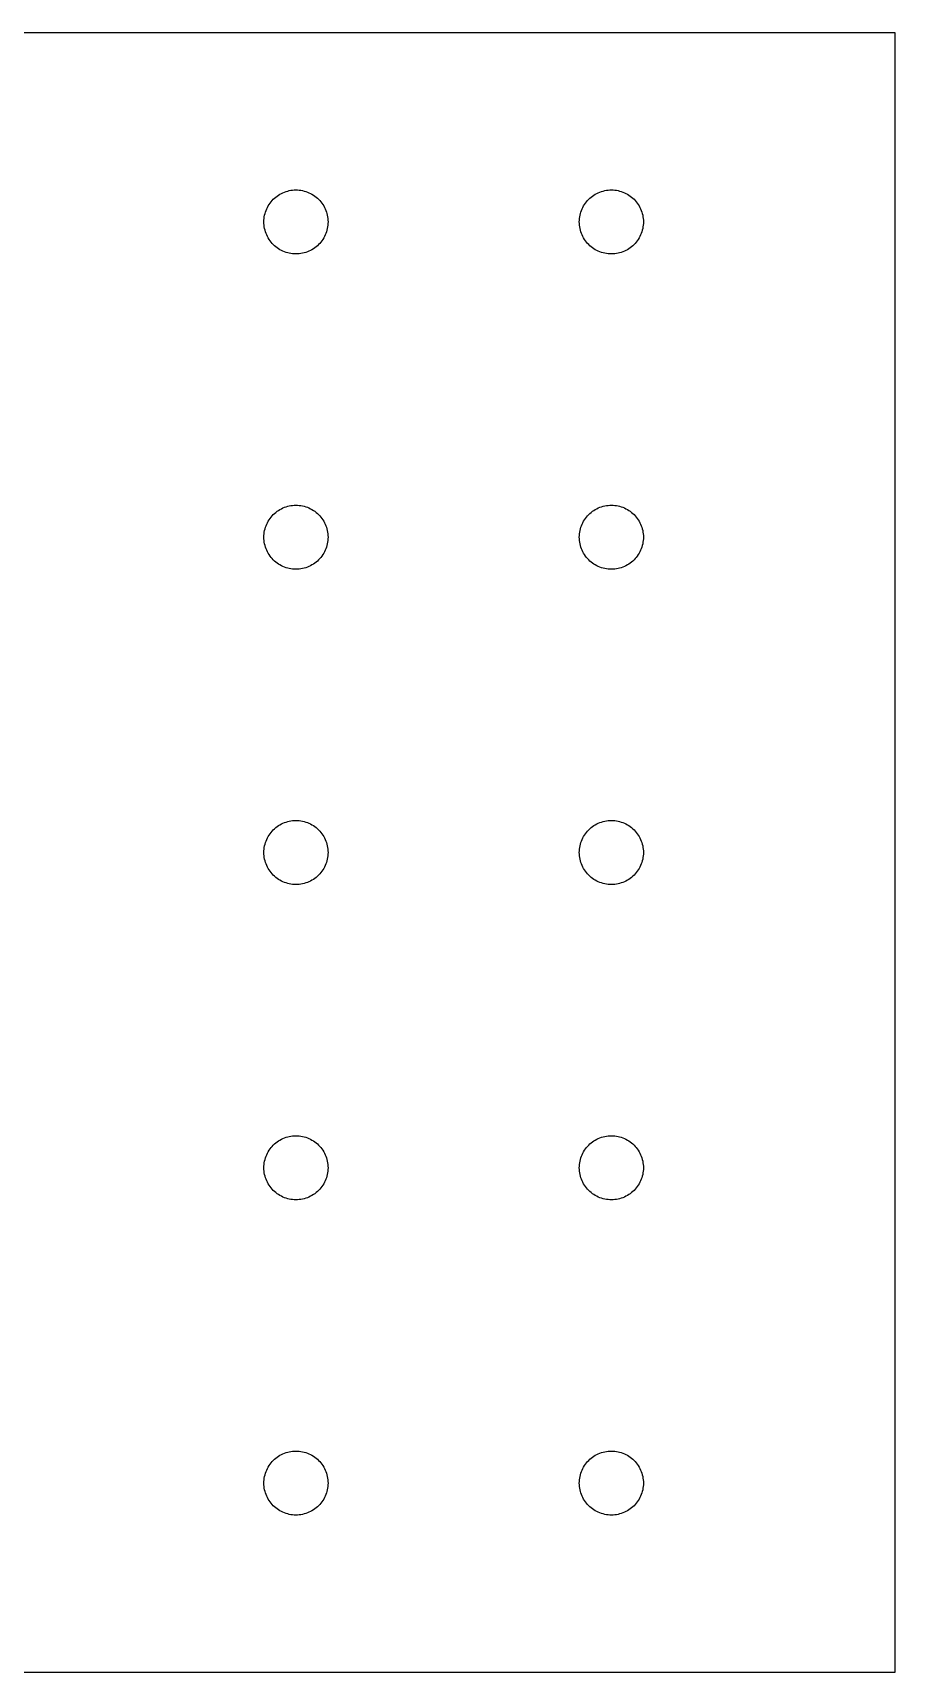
# Model space of a CAD drawing. Header units: metres. Extents: x 0 to 406, y 0 to 165.
# Drawn here: x 319.6 to 406.4, y 0 to 165.1 of the extents above; entities that cross this region are included whole.
import ezdxf

# ---------------------------------------------------------------- set-up
doc = ezdxf.new("R2010")
doc.units = ezdxf.units.M

msp = doc.modelspace()

# ---------------------------------------------------------------- linework, layer by layer
for p, q in [((406.4, 165.1), (0, 165.1)), ((406.4, 0), (406.4, 165.1)), ((344.045, 148.556), (344.179, 148.659)), ((344.179, 148.659), (344.319, 148.755)), ((344.319, 148.755), (344.462, 148.843)), ((344.462, 148.843), (344.611, 148.923)), ((344.611, 148.923), (344.763, 148.996)), ((344.763, 148.996), (344.919, 149.061)), ((344.919, 149.061), (345.078, 149.117)), ((345.078, 149.117), (345.24, 149.165)), ((345.24, 149.165), (345.404, 149.205)), ((345.404, 149.205), (345.57, 149.235)), ((345.57, 149.235), (345.738, 149.257)), ((345.738, 149.257), (345.906, 149.271)), ((345.906, 149.271), (346.075, 149.275)), ((346.075, 149.275), (346.244, 149.271)), ((346.244, 149.271), (346.412, 149.257)), ((346.412, 149.257), (346.58, 149.235)), ((346.58, 149.235), (346.746, 149.205)), ((346.746, 149.205), (346.91, 149.165)), ((346.91, 149.165), (347.072, 149.117)), ((347.072, 149.117), (347.231, 149.061)), ((347.231, 149.061), (347.387, 148.996)), ((347.387, 148.996), (347.539, 148.923)), ((347.539, 148.923), (347.688, 148.843)), ((347.688, 148.843), (347.831, 148.755)), ((347.831, 148.755), (347.971, 148.659)), ((347.971, 148.659), (348.105, 148.556)), ((375.795, 148.556), (375.929, 148.659)), ((375.929, 148.659), (376.069, 148.755)), ((376.069, 148.755), (376.212, 148.843)), ((376.212, 148.843), (376.361, 148.923)), ((376.361, 148.923), (376.513, 148.996)), ((376.513, 148.996), (376.669, 149.061)), ((376.669, 149.061), (376.828, 149.117)), ((376.828, 149.117), (376.99, 149.165)), ((376.99, 149.165), (377.154, 149.205)), ((377.154, 149.205), (377.32, 149.235)), ((377.32, 149.235), (377.488, 149.257)), ((377.488, 149.257), (377.656, 149.271)), ((377.656, 149.271), (377.825, 149.275)), ((377.825, 149.275), (377.994, 149.271)), ((377.994, 149.271), (378.162, 149.257)), ((378.162, 149.257), (378.33, 149.235)), ((378.33, 149.235), (378.496, 149.205)), ((378.496, 149.205), (378.66, 149.165)), ((378.66, 149.165), (378.822, 149.117)), ((378.822, 149.117), (378.981, 149.061)), ((378.981, 149.061), (379.137, 148.996)), ((379.137, 148.996), (379.289, 148.923)), ((379.289, 148.923), (379.438, 148.843)), ((379.438, 148.843), (379.581, 148.755)), ((379.581, 148.755), (379.721, 148.659)), ((379.721, 148.659), (379.855, 148.556)), ((342.96, 146.885), (343.008, 147.047)), ((343.008, 147.047), (343.064, 147.206)), ((343.064, 147.206), (343.129, 147.362)), ((343.129, 147.362), (343.202, 147.514)), ((343.202, 147.514), (343.282, 147.662)), ((343.282, 147.662), (343.37, 147.806)), ((343.37, 147.806), (343.466, 147.946)), ((343.466, 147.946), (343.569, 148.08)), ((343.569, 148.08), (343.678, 148.208)), ((343.678, 148.208), (343.795, 148.33)), ((343.795, 148.33), (343.917, 148.447)), ((343.917, 148.447), (344.045, 148.556)), ((348.105, 148.556), (348.233, 148.447)), ((348.233, 148.447), (348.355, 148.33)), ((348.355, 148.33), (348.472, 148.208)), ((348.472, 148.208), (348.581, 148.08)), ((348.581, 148.08), (348.684, 147.946)), ((348.684, 147.946), (348.78, 147.806)), ((348.78, 147.806), (348.868, 147.662)), ((348.868, 147.662), (348.948, 147.514)), ((348.948, 147.514), (349.021, 147.362)), ((349.021, 147.362), (349.086, 147.206)), ((349.086, 147.206), (349.142, 147.047)), ((349.142, 147.047), (349.19, 146.885)), ((374.71, 146.885), (374.758, 147.047)), ((374.758, 147.047), (374.814, 147.206)), ((374.814, 147.206), (374.879, 147.362)), ((374.879, 147.362), (374.952, 147.514)), ((374.952, 147.514), (375.032, 147.662)), ((375.032, 147.662), (375.12, 147.806)), ((375.12, 147.806), (375.216, 147.946)), ((375.216, 147.946), (375.319, 148.08)), ((375.319, 148.08), (375.428, 148.208)), ((375.428, 148.208), (375.545, 148.33)), ((375.545, 148.33), (375.667, 148.447)), ((375.667, 148.447), (375.795, 148.556)), ((379.855, 148.556), (379.983, 148.447)), ((379.983, 148.447), (380.105, 148.33)), ((380.105, 148.33), (380.222, 148.208)), ((380.222, 148.208), (380.331, 148.08)), ((380.331, 148.08), (380.434, 147.946)), ((380.434, 147.946), (380.53, 147.806)), ((380.53, 147.806), (380.618, 147.662)), ((380.618, 147.662), (380.698, 147.514)), ((380.698, 147.514), (380.771, 147.362)), ((380.771, 147.362), (380.836, 147.206)), ((380.836, 147.206), (380.892, 147.047)), ((380.892, 147.047), (380.94, 146.885)), ((342.85, 146.05), (342.854, 146.219)), ((342.854, 145.881), (342.85, 146.05)), ((342.854, 146.219), (342.868, 146.387)), ((342.868, 145.713), (342.854, 145.881)), ((342.868, 146.387), (342.89, 146.555)), ((342.89, 145.545), (342.868, 145.713)), ((342.89, 146.555), (342.92, 146.721)), ((342.92, 145.379), (342.89, 145.545)), ((342.92, 146.721), (342.96, 146.885)), ((342.96, 145.215), (342.92, 145.379)), ((349.19, 146.885), (349.23, 146.721)), ((349.23, 145.379), (349.19, 145.215)), ((349.23, 146.721), (349.26, 146.555)), ((349.26, 145.545), (349.23, 145.379)), ((349.26, 146.555), (349.282, 146.387)), ((349.282, 145.713), (349.26, 145.545)), ((349.282, 146.387), (349.296, 146.219)), ((349.296, 145.881), (349.282, 145.713)), ((349.296, 146.219), (349.3, 146.05)), ((349.3, 146.05), (349.296, 145.881)), ((374.6, 146.05), (374.604, 146.219)), ((374.604, 145.881), (374.6, 146.05)), ((374.604, 146.219), (374.618, 146.387)), ((374.618, 145.713), (374.604, 145.881)), ((374.618, 146.387), (374.64, 146.555)), ((374.64, 145.545), (374.618, 145.713)), ((374.64, 146.555), (374.67, 146.721)), ((374.67, 145.379), (374.64, 145.545)), ((374.67, 146.721), (374.71, 146.885)), ((374.71, 145.215), (374.67, 145.379)), ((380.94, 146.885), (380.98, 146.721)), ((380.98, 145.379), (380.94, 145.215)), ((380.98, 146.721), (381.01, 146.555)), ((381.01, 145.545), (380.98, 145.379)), ((381.01, 146.555), (381.032, 146.387)), ((381.032, 145.713), (381.01, 145.545)), ((381.032, 146.387), (381.046, 146.219)), ((381.046, 145.881), (381.032, 145.713)), ((381.046, 146.219), (381.05, 146.05)), ((381.05, 146.05), (381.046, 145.881)), ((343.008, 145.053), (342.96, 145.215)), ((343.064, 144.894), (343.008, 145.053)), ((343.129, 144.738), (343.064, 144.894)), ((343.202, 144.586), (343.129, 144.738)), ((343.282, 144.438), (343.202, 144.586)), ((343.37, 144.294), (343.282, 144.438)), ((343.466, 144.154), (343.37, 144.294)), ((343.569, 144.02), (343.466, 144.154)), ((343.678, 143.892), (343.569, 144.02)), ((343.795, 143.77), (343.678, 143.892)), ((343.917, 143.653), (343.795, 143.77)), ((344.045, 143.544), (343.917, 143.653)), ((348.233, 143.653), (348.105, 143.544)), ((348.355, 143.77), (348.233, 143.653)), ((348.472, 143.892), (348.355, 143.77)), ((348.581, 144.02), (348.472, 143.892)), ((348.684, 144.154), (348.581, 144.02)), ((348.78, 144.294), (348.684, 144.154)), ((348.868, 144.438), (348.78, 144.294)), ((348.948, 144.586), (348.868, 144.438)), ((349.021, 144.738), (348.948, 144.586)), ((349.086, 144.894), (349.021, 144.738)), ((349.142, 145.053), (349.086, 144.894)), ((349.19, 145.215), (349.142, 145.053)), ((374.758, 145.053), (374.71, 145.215)), ((374.814, 144.894), (374.758, 145.053)), ((374.879, 144.738), (374.814, 144.894)), ((374.952, 144.586), (374.879, 144.738)), ((375.032, 144.438), (374.952, 144.586)), ((375.12, 144.294), (375.032, 144.438)), ((375.216, 144.154), (375.12, 144.294)), ((375.319, 144.02), (375.216, 144.154)), ((375.428, 143.892), (375.319, 144.02)), ((375.545, 143.77), (375.428, 143.892)), ((375.667, 143.653), (375.545, 143.77)), ((375.795, 143.544), (375.667, 143.653)), ((379.983, 143.653), (379.855, 143.544)), ((380.105, 143.77), (379.983, 143.653)), ((380.222, 143.892), (380.105, 143.77)), ((380.331, 144.02), (380.222, 143.892)), ((380.434, 144.154), (380.331, 144.02)), ((380.53, 144.294), (380.434, 144.154)), ((380.618, 144.438), (380.53, 144.294)), ((380.698, 144.586), (380.618, 144.438)), ((380.771, 144.738), (380.698, 144.586)), ((380.836, 144.894), (380.771, 144.738)), ((380.892, 145.053), (380.836, 144.894)), ((380.94, 145.215), (380.892, 145.053)), ((344.179, 143.441), (344.045, 143.544)), ((344.319, 143.345), (344.179, 143.441)), ((344.462, 143.257), (344.319, 143.345)), ((344.611, 143.177), (344.462, 143.257)), ((344.763, 143.104), (344.611, 143.177)), ((344.919, 143.039), (344.763, 143.104)), ((345.078, 142.983), (344.919, 143.039)), ((345.24, 142.935), (345.078, 142.983)), ((345.404, 142.895), (345.24, 142.935)), ((345.57, 142.865), (345.404, 142.895)), ((345.738, 142.843), (345.57, 142.865)), ((345.906, 142.829), (345.738, 142.843)), ((346.075, 142.825), (345.906, 142.829)), ((346.244, 142.829), (346.075, 142.825)), ((346.412, 142.843), (346.244, 142.829)), ((346.58, 142.865), (346.412, 142.843)), ((346.746, 142.895), (346.58, 142.865)), ((346.91, 142.935), (346.746, 142.895)), ((347.072, 142.983), (346.91, 142.935)), ((347.231, 143.039), (347.072, 142.983)), ((347.387, 143.104), (347.231, 143.039)), ((347.539, 143.177), (347.387, 143.104)), ((347.688, 143.257), (347.539, 143.177)), ((347.831, 143.345), (347.688, 143.257)), ((347.971, 143.441), (347.831, 143.345)), ((348.105, 143.544), (347.971, 143.441)), ((375.929, 143.441), (375.795, 143.544)), ((376.069, 143.345), (375.929, 143.441)), ((376.212, 143.257), (376.069, 143.345)), ((376.361, 143.177), (376.212, 143.257)), ((376.513, 143.104), (376.361, 143.177)), ((376.669, 143.039), (376.513, 143.104)), ((376.828, 142.983), (376.669, 143.039)), ((376.99, 142.935), (376.828, 142.983)), ((377.154, 142.895), (376.99, 142.935)), ((377.32, 142.865), (377.154, 142.895)), ((377.488, 142.843), (377.32, 142.865)), ((377.656, 142.829), (377.488, 142.843)), ((377.825, 142.825), (377.656, 142.829)), ((377.994, 142.829), (377.825, 142.825)), ((378.162, 142.843), (377.994, 142.829)), ((378.33, 142.865), (378.162, 142.843)), ((378.496, 142.895), (378.33, 142.865)), ((378.66, 142.935), (378.496, 142.895)), ((378.822, 142.983), (378.66, 142.935)), ((378.981, 143.039), (378.822, 142.983)), ((379.137, 143.104), (378.981, 143.039)), ((379.289, 143.177), (379.137, 143.104)), ((379.438, 143.257), (379.289, 143.177)), ((379.581, 143.345), (379.438, 143.257)), ((379.721, 143.441), (379.581, 143.345)), ((379.855, 143.544), (379.721, 143.441)), ((344.611, 117.173), (344.763, 117.246)), ((344.763, 117.246), (344.919, 117.311)), ((344.919, 117.311), (345.078, 117.367)), ((345.078, 117.367), (345.24, 117.415)), ((345.24, 117.415), (345.404, 117.455)), ((345.404, 117.455), (345.57, 117.485)), ((345.57, 117.485), (345.738, 117.507)), ((345.738, 117.507), (345.906, 117.521)), ((345.906, 117.521), (346.075, 117.525)), ((346.075, 117.525), (346.244, 117.521)), ((346.244, 117.521), (346.412, 117.507)), ((346.412, 117.507), (346.58, 117.485)), ((346.58, 117.485), (346.746, 117.455)), ((346.746, 117.455), (346.91, 117.415)), ((346.91, 117.415), (347.072, 117.367)), ((347.072, 117.367), (347.231, 117.311)), ((347.231, 117.311), (347.387, 117.246)), ((347.387, 117.246), (347.539, 117.173)), ((376.361, 117.173), (376.513, 117.246)), ((376.513, 117.246), (376.669, 117.311)), ((376.669, 117.311), (376.828, 117.367)), ((376.828, 117.367), (376.99, 117.415)), ((376.99, 117.415), (377.154, 117.455)), ((377.154, 117.455), (377.32, 117.485)), ((377.32, 117.485), (377.488, 117.507)), ((377.488, 117.507), (377.656, 117.521)), ((377.656, 117.521), (377.825, 117.525)), ((377.825, 117.525), (377.994, 117.521)), ((377.994, 117.521), (378.162, 117.507)), ((378.162, 117.507), (378.33, 117.485)), ((378.33, 117.485), (378.496, 117.455)), ((378.496, 117.455), (378.66, 117.415)), ((378.66, 117.415), (378.822, 117.367)), ((378.822, 117.367), (378.981, 117.311)), ((378.981, 117.311), (379.137, 117.246)), ((379.137, 117.246), (379.289, 117.173)), ((343.064, 115.456), (343.129, 115.612)), ((343.129, 115.612), (343.202, 115.764)), ((343.202, 115.764), (343.282, 115.912)), ((343.282, 115.912), (343.37, 116.056)), ((343.37, 116.056), (343.466, 116.196)), ((343.466, 116.196), (343.569, 116.33)), ((343.569, 116.33), (343.678, 116.458)), ((343.678, 116.458), (343.795, 116.58)), ((343.795, 116.58), (343.917, 116.697)), ((343.917, 116.697), (344.045, 116.806)), ((344.045, 116.806), (344.179, 116.909)), ((344.179, 116.909), (344.319, 117.005)), ((344.319, 117.005), (344.462, 117.093)), ((344.462, 117.093), (344.611, 117.173)), ((347.539, 117.173), (347.688, 117.093)), ((347.688, 117.093), (347.831, 117.005)), ((347.831, 117.005), (347.971, 116.909)), ((347.971, 116.909), (348.105, 116.806)), ((348.105, 116.806), (348.233, 116.697)), ((348.233, 116.697), (348.355, 116.58)), ((348.355, 116.58), (348.472, 116.458)), ((348.472, 116.458), (348.581, 116.33)), ((348.581, 116.33), (348.684, 116.196)), ((348.684, 116.196), (348.78, 116.056)), ((348.78, 116.056), (348.868, 115.912)), ((348.868, 115.912), (348.948, 115.764)), ((348.948, 115.764), (349.021, 115.612)), ((349.021, 115.612), (349.086, 115.456)), ((374.814, 115.456), (374.879, 115.612)), ((374.879, 115.612), (374.952, 115.764)), ((374.952, 115.764), (375.032, 115.912)), ((375.032, 115.912), (375.12, 116.056)), ((375.12, 116.056), (375.216, 116.196)), ((375.216, 116.196), (375.319, 116.33)), ((375.319, 116.33), (375.428, 116.458)), ((375.428, 116.458), (375.545, 116.58)), ((375.545, 116.58), (375.667, 116.697)), ((375.667, 116.697), (375.795, 116.806)), ((375.795, 116.806), (375.929, 116.909)), ((375.929, 116.909), (376.069, 117.005)), ((376.069, 117.005), (376.212, 117.093)), ((376.212, 117.093), (376.361, 117.173)), ((379.289, 117.173), (379.438, 117.093)), ((379.438, 117.093), (379.581, 117.005)), ((379.581, 117.005), (379.721, 116.909)), ((379.721, 116.909), (379.855, 116.806)), ((379.855, 116.806), (379.983, 116.697)), ((379.983, 116.697), (380.105, 116.58)), ((380.105, 116.58), (380.222, 116.458)), ((380.222, 116.458), (380.331, 116.33)), ((380.331, 116.33), (380.434, 116.196)), ((380.434, 116.196), (380.53, 116.056)), ((380.53, 116.056), (380.618, 115.912)), ((380.618, 115.912), (380.698, 115.764)), ((380.698, 115.764), (380.771, 115.612)), ((380.771, 115.612), (380.836, 115.456)), ((342.85, 114.3), (342.854, 114.469)), ((342.854, 114.131), (342.85, 114.3)), ((342.854, 114.469), (342.868, 114.637)), ((342.868, 113.963), (342.854, 114.131)), ((342.868, 114.637), (342.89, 114.805)), ((342.89, 113.795), (342.868, 113.963)), ((342.89, 114.805), (342.92, 114.971)), ((342.92, 114.971), (342.96, 115.135)), ((342.96, 115.135), (343.008, 115.297)), ((343.008, 115.297), (343.064, 115.456)), ((349.086, 115.456), (349.142, 115.297)), ((349.142, 115.297), (349.19, 115.135)), ((349.19, 115.135), (349.23, 114.971)), ((349.23, 114.971), (349.26, 114.805)), ((349.26, 114.805), (349.282, 114.637)), ((349.282, 113.963), (349.26, 113.795)), ((349.282, 114.637), (349.296, 114.469)), ((349.296, 114.131), (349.282, 113.963)), ((349.296, 114.469), (349.3, 114.3)), ((349.3, 114.3), (349.296, 114.131)), ((374.6, 114.3), (374.604, 114.469)), ((374.604, 114.131), (374.6, 114.3)), ((374.604, 114.469), (374.618, 114.637)), ((374.618, 113.963), (374.604, 114.131)), ((374.618, 114.637), (374.64, 114.805)), ((374.64, 113.795), (374.618, 113.963)), ((374.64, 114.805), (374.67, 114.971)), ((374.67, 114.971), (374.71, 115.135)), ((374.71, 115.135), (374.758, 115.297)), ((374.758, 115.297), (374.814, 115.456)), ((380.836, 115.456), (380.892, 115.297)), ((380.892, 115.297), (380.94, 115.135)), ((380.94, 115.135), (380.98, 114.971)), ((380.98, 114.971), (381.01, 114.805)), ((381.01, 114.805), (381.032, 114.637)), ((381.032, 113.963), (381.01, 113.795)), ((381.032, 114.637), (381.046, 114.469)), ((381.046, 114.131), (381.032, 113.963)), ((381.046, 114.469), (381.05, 114.3)), ((381.05, 114.3), (381.046, 114.131)), ((342.92, 113.629), (342.89, 113.795)), ((342.96, 113.465), (342.92, 113.629)), ((343.008, 113.303), (342.96, 113.465)), ((343.064, 113.144), (343.008, 113.303)), ((343.129, 112.988), (343.064, 113.144)), ((343.202, 112.836), (343.129, 112.988)), ((343.282, 112.688), (343.202, 112.836)), ((343.37, 112.544), (343.282, 112.688)), ((343.466, 112.404), (343.37, 112.544)), ((343.569, 112.27), (343.466, 112.404)), ((343.678, 112.142), (343.569, 112.27)), ((348.581, 112.27), (348.472, 112.142)), ((348.684, 112.404), (348.581, 112.27)), ((348.78, 112.544), (348.684, 112.404)), ((348.868, 112.688), (348.78, 112.544)), ((348.948, 112.836), (348.868, 112.688)), ((349.021, 112.988), (348.948, 112.836)), ((349.086, 113.144), (349.021, 112.988)), ((349.142, 113.303), (349.086, 113.144)), ((349.19, 113.465), (349.142, 113.303)), ((349.23, 113.629), (349.19, 113.465)), ((349.26, 113.795), (349.23, 113.629)), ((374.67, 113.629), (374.64, 113.795)), ((374.71, 113.465), (374.67, 113.629)), ((374.758, 113.303), (374.71, 113.465)), ((374.814, 113.144), (374.758, 113.303)), ((374.879, 112.988), (374.814, 113.144)), ((374.952, 112.836), (374.879, 112.988)), ((375.032, 112.688), (374.952, 112.836)), ((375.12, 112.544), (375.032, 112.688)), ((375.216, 112.404), (375.12, 112.544)), ((375.319, 112.27), (375.216, 112.404)), ((375.428, 112.142), (375.319, 112.27)), ((380.331, 112.27), (380.222, 112.142)), ((380.434, 112.404), (380.331, 112.27)), ((380.53, 112.544), (380.434, 112.404)), ((380.618, 112.688), (380.53, 112.544)), ((380.698, 112.836), (380.618, 112.688)), ((380.771, 112.988), (380.698, 112.836)), ((380.836, 113.144), (380.771, 112.988)), ((380.892, 113.303), (380.836, 113.144)), ((380.94, 113.465), (380.892, 113.303)), ((380.98, 113.629), (380.94, 113.465)), ((381.01, 113.795), (380.98, 113.629)), ((343.795, 112.02), (343.678, 112.142)), ((343.917, 111.903), (343.795, 112.02)), ((344.045, 111.794), (343.917, 111.903)), ((344.179, 111.691), (344.045, 111.794)), ((344.319, 111.595), (344.179, 111.691)), ((344.462, 111.507), (344.319, 111.595)), ((344.611, 111.427), (344.462, 111.507)), ((344.763, 111.354), (344.611, 111.427)), ((344.919, 111.289), (344.763, 111.354)), ((345.078, 111.233), (344.919, 111.289)), ((345.24, 111.185), (345.078, 111.233)), ((345.404, 111.145), (345.24, 111.185)), ((345.57, 111.115), (345.404, 111.145)), ((345.738, 111.093), (345.57, 111.115)), ((345.906, 111.079), (345.738, 111.093)), ((346.075, 111.075), (345.906, 111.079)), ((346.244, 111.079), (346.075, 111.075)), ((346.412, 111.093), (346.244, 111.079)), ((346.58, 111.115), (346.412, 111.093)), ((346.746, 111.145), (346.58, 111.115)), ((346.91, 111.185), (346.746, 111.145)), ((347.072, 111.233), (346.91, 111.185)), ((347.231, 111.289), (347.072, 111.233)), ((347.387, 111.354), (347.231, 111.289)), ((347.539, 111.427), (347.387, 111.354)), ((347.688, 111.507), (347.539, 111.427)), ((347.831, 111.595), (347.688, 111.507)), ((347.971, 111.691), (347.831, 111.595)), ((348.105, 111.794), (347.971, 111.691)), ((348.233, 111.903), (348.105, 111.794)), ((348.355, 112.02), (348.233, 111.903)), ((348.472, 112.142), (348.355, 112.02)), ((375.545, 112.02), (375.428, 112.142)), ((375.667, 111.903), (375.545, 112.02)), ((375.795, 111.794), (375.667, 111.903)), ((375.929, 111.691), (375.795, 111.794)), ((376.069, 111.595), (375.929, 111.691)), ((376.212, 111.507), (376.069, 111.595)), ((376.361, 111.427), (376.212, 111.507)), ((376.513, 111.354), (376.361, 111.427)), ((376.669, 111.289), (376.513, 111.354)), ((376.828, 111.233), (376.669, 111.289)), ((376.99, 111.185), (376.828, 111.233)), ((377.154, 111.145), (376.99, 111.185)), ((377.32, 111.115), (377.154, 111.145)), ((377.488, 111.093), (377.32, 111.115)), ((377.656, 111.079), (377.488, 111.093)), ((377.825, 111.075), (377.656, 111.079)), ((377.994, 111.079), (377.825, 111.075)), ((378.162, 111.093), (377.994, 111.079)), ((378.33, 111.115), (378.162, 111.093)), ((378.496, 111.145), (378.33, 111.115)), ((378.66, 111.185), (378.496, 111.145)), ((378.822, 111.233), (378.66, 111.185)), ((378.981, 111.289), (378.822, 111.233)), ((379.137, 111.354), (378.981, 111.289)), ((379.289, 111.427), (379.137, 111.354)), ((379.438, 111.507), (379.289, 111.427)), ((379.581, 111.595), (379.438, 111.507)), ((379.721, 111.691), (379.581, 111.595)), ((379.855, 111.794), (379.721, 111.691)), ((379.983, 111.903), (379.855, 111.794)), ((380.105, 112.02), (379.983, 111.903)), ((380.222, 112.142), (380.105, 112.02)), ((343.282, 84.1625), (343.37, 84.3065)), ((343.37, 84.3065), (343.466, 84.4456)), ((343.466, 84.4456), (343.569, 84.5796)), ((343.569, 84.5796), (343.678, 84.7079)), ((343.678, 84.7079), (343.795, 84.8304)), ((343.795, 84.8304), (343.917, 84.9466)), ((343.917, 84.9466), (344.045, 85.0563)), ((344.045, 85.0563), (344.179, 85.1591)), ((344.179, 85.1591), (344.319, 85.2547)), ((344.319, 85.2547), (344.462, 85.3429)), ((344.462, 85.3429), (344.611, 85.4235)), ((344.611, 85.4235), (344.763, 85.4962)), ((344.763, 85.4962), (344.919, 85.5608)), ((344.919, 85.5608), (345.078, 85.6172)), ((345.078, 85.6172), (345.24, 85.6651)), ((345.24, 85.6651), (345.404, 85.7045)), ((345.404, 85.7045), (345.57, 85.7353)), ((345.57, 85.7353), (345.738, 85.7573)), ((345.738, 85.7573), (345.906, 85.7706)), ((345.906, 85.7706), (346.075, 85.775)), ((346.075, 85.775), (346.244, 85.7706)), ((346.244, 85.7706), (346.412, 85.7573)), ((346.412, 85.7573), (346.58, 85.7353)), ((346.58, 85.7353), (346.746, 85.7045)), ((346.746, 85.7045), (346.91, 85.6651)), ((346.91, 85.6651), (347.072, 85.6172)), ((347.072, 85.6172), (347.231, 85.5608)), ((347.231, 85.5608), (347.387, 85.4962)), ((347.387, 85.4962), (347.539, 85.4235)), ((347.539, 85.4235), (347.688, 85.3429)), ((347.688, 85.3429), (347.831, 85.2547)), ((347.831, 85.2547), (347.971, 85.1591)), ((347.971, 85.1591), (348.105, 85.0563)), ((348.105, 85.0563), (348.233, 84.9466)), ((348.233, 84.9466), (348.355, 84.8304)), ((348.355, 84.8304), (348.472, 84.7079)), ((348.472, 84.7079), (348.581, 84.5796)), ((348.581, 84.5796), (348.684, 84.4456)), ((348.684, 84.4456), (348.78, 84.3065)), ((348.78, 84.3065), (348.868, 84.1625)), ((375.032, 84.1625), (375.12, 84.3065)), ((375.12, 84.3065), (375.216, 84.4456)), ((375.216, 84.4456), (375.319, 84.5796)), ((375.319, 84.5796), (375.428, 84.7079)), ((375.428, 84.7079), (375.545, 84.8304)), ((375.545, 84.8304), (375.667, 84.9466)), ((375.667, 84.9466), (375.795, 85.0563)), ((375.795, 85.0563), (375.929, 85.1591)), ((375.929, 85.1591), (376.069, 85.2547)), ((376.069, 85.2547), (376.212, 85.3429)), ((376.212, 85.3429), (376.361, 85.4235)), ((376.361, 85.4235), (376.513, 85.4962)), ((376.513, 85.4962), (376.669, 85.5608)), ((376.669, 85.5608), (376.828, 85.6172)), ((376.828, 85.6172), (376.99, 85.6651)), ((376.99, 85.6651), (377.154, 85.7045)), ((377.154, 85.7045), (377.32, 85.7353)), ((377.32, 85.7353), (377.488, 85.7573)), ((377.488, 85.7573), (377.656, 85.7706)), ((377.656, 85.7706), (377.825, 85.775)), ((377.825, 85.775), (377.994, 85.7706)), ((377.994, 85.7706), (378.162, 85.7573)), ((378.162, 85.7573), (378.33, 85.7353)), ((378.33, 85.7353), (378.496, 85.7045)), ((378.496, 85.7045), (378.66, 85.6651)), ((378.66, 85.6651), (378.822, 85.6172)), ((378.822, 85.6172), (378.981, 85.5608)), ((378.981, 85.5608), (379.137, 85.4962)), ((379.137, 85.4962), (379.289, 85.4235)), ((379.289, 85.4235), (379.438, 85.3429)), ((379.438, 85.3429), (379.581, 85.2547)), ((379.581, 85.2547), (379.721, 85.1591)), ((379.721, 85.1591), (379.855, 85.0563)), ((379.855, 85.0563), (379.983, 84.9466)), ((379.983, 84.9466), (380.105, 84.8304)), ((380.105, 84.8304), (380.222, 84.7079)), ((380.222, 84.7079), (380.331, 84.5796)), ((380.331, 84.5796), (380.434, 84.4456)), ((380.434, 84.4456), (380.53, 84.3065)), ((380.53, 84.3065), (380.618, 84.1625)), ((342.85, 82.55), (342.854, 82.7188)), ((342.854, 82.3812), (342.85, 82.55)), ((342.854, 82.7188), (342.868, 82.8871)), ((342.868, 82.8871), (342.89, 83.0545)), ((342.89, 83.0545), (342.92, 83.2205)), ((342.92, 83.2205), (342.96, 83.3847)), ((342.96, 83.3847), (343.008, 83.5466)), ((343.008, 83.5466), (343.064, 83.7057)), ((343.064, 83.7057), (343.129, 83.8617)), ((343.129, 83.8617), (343.202, 84.0141)), ((343.202, 84.0141), (343.282, 84.1625)), ((348.868, 84.1625), (348.948, 84.0141)), ((348.948, 84.0141), (349.021, 83.8617)), ((349.021, 83.8617), (349.086, 83.7057)), ((349.086, 83.7057), (349.142, 83.5466)), ((349.142, 83.5466), (349.19, 83.3847)), ((349.19, 83.3847), (349.23, 83.2205)), ((349.23, 83.2205), (349.26, 83.0545)), ((349.26, 83.0545), (349.282, 82.8871)), ((349.282, 82.8871), (349.296, 82.7188)), ((349.296, 82.7188), (349.3, 82.55)), ((349.3, 82.55), (349.296, 82.3812)), ((374.6, 82.55), (374.604, 82.7188)), ((374.604, 82.3812), (374.6, 82.55)), ((374.604, 82.7188), (374.618, 82.8871)), ((374.618, 82.8871), (374.64, 83.0545)), ((374.64, 83.0545), (374.67, 83.2205)), ((374.67, 83.2205), (374.71, 83.3847)), ((374.71, 83.3847), (374.758, 83.5466)), ((374.758, 83.5466), (374.814, 83.7057)), ((374.814, 83.7057), (374.879, 83.8617)), ((374.879, 83.8617), (374.952, 84.0141)), ((374.952, 84.0141), (375.032, 84.1625)), ((380.618, 84.1625), (380.698, 84.0141)), ((380.698, 84.0141), (380.771, 83.8617)), ((380.771, 83.8617), (380.836, 83.7057)), ((380.836, 83.7057), (380.892, 83.5466)), ((380.892, 83.5466), (380.94, 83.3847)), ((380.94, 83.3847), (380.98, 83.2205)), ((380.98, 83.2205), (381.01, 83.0545)), ((381.01, 83.0545), (381.032, 82.8871)), ((381.032, 82.8871), (381.046, 82.7188)), ((381.046, 82.7188), (381.05, 82.55)), ((381.05, 82.55), (381.046, 82.3812)), ((342.868, 82.2129), (342.854, 82.3812)), ((342.89, 82.0455), (342.868, 82.2129)), ((342.92, 81.8795), (342.89, 82.0455)), ((342.96, 81.7153), (342.92, 81.8795)), ((343.008, 81.5534), (342.96, 81.7153)), ((343.064, 81.3943), (343.008, 81.5534)), ((343.129, 81.2383), (343.064, 81.3943)), ((343.202, 81.0859), (343.129, 81.2383)), ((343.282, 80.9375), (343.202, 81.0859)), ((343.37, 80.7935), (343.282, 80.9375)), ((348.868, 80.9375), (348.78, 80.7935)), ((348.948, 81.0859), (348.868, 80.9375)), ((349.021, 81.2383), (348.948, 81.0859)), ((349.086, 81.3943), (349.021, 81.2383)), ((349.142, 81.5534), (349.086, 81.3943)), ((349.19, 81.7153), (349.142, 81.5534)), ((349.23, 81.8795), (349.19, 81.7153)), ((349.26, 82.0455), (349.23, 81.8795)), ((349.282, 82.2129), (349.26, 82.0455)), ((349.296, 82.3812), (349.282, 82.2129)), ((374.618, 82.2129), (374.604, 82.3812)), ((374.64, 82.0455), (374.618, 82.2129)), ((374.67, 81.8795), (374.64, 82.0455)), ((374.71, 81.7153), (374.67, 81.8795)), ((374.758, 81.5534), (374.71, 81.7153)), ((374.814, 81.3943), (374.758, 81.5534)), ((374.879, 81.2383), (374.814, 81.3943)), ((374.952, 81.0859), (374.879, 81.2383)), ((375.032, 80.9375), (374.952, 81.0859)), ((375.12, 80.7935), (375.032, 80.9375)), ((380.618, 80.9375), (380.53, 80.7935)), ((380.698, 81.0859), (380.618, 80.9375)), ((380.771, 81.2383), (380.698, 81.0859)), ((380.836, 81.3943), (380.771, 81.2383)), ((380.892, 81.5534), (380.836, 81.3943)), ((380.94, 81.7153), (380.892, 81.5534)), ((380.98, 81.8795), (380.94, 81.7153)), ((381.01, 82.0455), (380.98, 81.8795)), ((381.032, 82.2129), (381.01, 82.0455)), ((381.046, 82.3812), (381.032, 82.2129)), ((343.466, 80.6544), (343.37, 80.7935)), ((343.569, 80.5204), (343.466, 80.6544)), ((343.678, 80.3921), (343.569, 80.5204)), ((343.795, 80.2696), (343.678, 80.3921)), ((343.917, 80.1534), (343.795, 80.2696)), ((344.045, 80.0437), (343.917, 80.1534)), ((344.179, 79.9409), (344.045, 80.0437)), ((344.319, 79.8453), (344.179, 79.9409)), ((344.462, 79.7571), (344.319, 79.8453)), ((344.611, 79.6765), (344.462, 79.7571)), ((344.763, 79.6038), (344.611, 79.6765)), ((344.919, 79.5392), (344.763, 79.6038)), ((345.078, 79.4828), (344.919, 79.5392)), ((345.24, 79.4349), (345.078, 79.4828)), ((345.404, 79.3955), (345.24, 79.4349)), ((345.57, 79.3647), (345.404, 79.3955)), ((345.738, 79.3427), (345.57, 79.3647)), ((345.906, 79.3294), (345.738, 79.3427)), ((346.075, 79.325), (345.906, 79.3294)), ((346.244, 79.3294), (346.075, 79.325)), ((346.412, 79.3427), (346.244, 79.3294)), ((346.58, 79.3647), (346.412, 79.3427)), ((346.746, 79.3955), (346.58, 79.3647)), ((346.91, 79.4349), (346.746, 79.3955)), ((347.072, 79.4828), (346.91, 79.4349)), ((347.231, 79.5392), (347.072, 79.4828)), ((347.387, 79.6038), (347.231, 79.5392)), ((347.539, 79.6765), (347.387, 79.6038)), ((347.688, 79.7571), (347.539, 79.6765)), ((347.831, 79.8453), (347.688, 79.7571)), ((347.971, 79.9409), (347.831, 79.8453)), ((348.105, 80.0437), (347.971, 79.9409)), ((348.233, 80.1534), (348.105, 80.0437)), ((348.355, 80.2696), (348.233, 80.1534)), ((348.472, 80.3921), (348.355, 80.2696)), ((348.581, 80.5204), (348.472, 80.3921)), ((348.684, 80.6544), (348.581, 80.5204)), ((348.78, 80.7935), (348.684, 80.6544)), ((375.216, 80.6544), (375.12, 80.7935)), ((375.319, 80.5204), (375.216, 80.6544)), ((375.428, 80.3921), (375.319, 80.5204)), ((375.545, 80.2696), (375.428, 80.3921)), ((375.667, 80.1534), (375.545, 80.2696)), ((375.795, 80.0437), (375.667, 80.1534)), ((375.929, 79.9409), (375.795, 80.0437)), ((376.069, 79.8453), (375.929, 79.9409)), ((376.212, 79.7571), (376.069, 79.8453)), ((376.361, 79.6765), (376.212, 79.7571)), ((376.513, 79.6038), (376.361, 79.6765)), ((376.669, 79.5392), (376.513, 79.6038)), ((376.828, 79.4828), (376.669, 79.5392)), ((376.99, 79.4349), (376.828, 79.4828)), ((377.154, 79.3955), (376.99, 79.4349)), ((377.32, 79.3647), (377.154, 79.3955)), ((377.488, 79.3427), (377.32, 79.3647)), ((377.656, 79.3294), (377.488, 79.3427)), ((377.825, 79.325), (377.656, 79.3294)), ((377.994, 79.3294), (377.825, 79.325)), ((378.162, 79.3427), (377.994, 79.3294)), ((378.33, 79.3647), (378.162, 79.3427)), ((378.496, 79.3955), (378.33, 79.3647)), ((378.66, 79.4349), (378.496, 79.3955)), ((378.822, 79.4828), (378.66, 79.4349)), ((378.981, 79.5392), (378.822, 79.4828)), ((379.137, 79.6038), (378.981, 79.5392)), ((379.289, 79.6765), (379.137, 79.6038)), ((379.438, 79.7571), (379.289, 79.6765)), ((379.581, 79.8453), (379.438, 79.7571)), ((379.721, 79.9409), (379.581, 79.8453)), ((379.855, 80.0437), (379.721, 79.9409)), ((379.983, 80.1534), (379.855, 80.0437)), ((380.105, 80.2696), (379.983, 80.1534)), ((380.222, 80.3921), (380.105, 80.2696)), ((380.331, 80.5204), (380.222, 80.3921)), ((380.434, 80.6544), (380.331, 80.5204)), ((380.53, 80.7935), (380.434, 80.6544)), ((343.569, 52.8296), (343.678, 52.9579)), ((343.678, 52.9579), (343.795, 53.0804)), ((343.795, 53.0804), (343.917, 53.1966)), ((343.917, 53.1966), (344.045, 53.3063)), ((344.045, 53.3063), (344.179, 53.4091)), ((344.179, 53.4091), (344.319, 53.5047)), ((344.319, 53.5047), (344.462, 53.5929)), ((344.462, 53.5929), (344.611, 53.6735)), ((344.611, 53.6735), (344.763, 53.7462)), ((344.763, 53.7462), (344.919, 53.8108)), ((344.919, 53.8108), (345.078, 53.8672)), ((345.078, 53.8672), (345.24, 53.9151)), ((345.24, 53.9151), (345.404, 53.9545)), ((345.404, 53.9545), (345.57, 53.9853)), ((345.57, 53.9853), (345.738, 54.0073)), ((345.738, 54.0073), (345.906, 54.0206)), ((345.906, 54.0206), (346.075, 54.025)), ((346.075, 54.025), (346.244, 54.0206)), ((346.244, 54.0206), (346.412, 54.0073)), ((346.412, 54.0073), (346.58, 53.9853)), ((346.58, 53.9853), (346.746, 53.9545)), ((346.746, 53.9545), (346.91, 53.9151)), ((346.91, 53.9151), (347.072, 53.8672)), ((347.072, 53.8672), (347.231, 53.8108)), ((347.231, 53.8108), (347.387, 53.7462)), ((347.387, 53.7462), (347.539, 53.6735)), ((347.539, 53.6735), (347.688, 53.5929)), ((347.688, 53.5929), (347.831, 53.5047)), ((347.831, 53.5047), (347.971, 53.4091)), ((347.971, 53.4091), (348.105, 53.3063)), ((348.105, 53.3063), (348.233, 53.1966)), ((348.233, 53.1966), (348.355, 53.0804)), ((348.355, 53.0804), (348.472, 52.9579)), ((348.472, 52.9579), (348.581, 52.8296)), ((375.319, 52.8296), (375.428, 52.9579)), ((375.428, 52.9579), (375.545, 53.0804)), ((375.545, 53.0804), (375.667, 53.1966)), ((375.667, 53.1966), (375.795, 53.3063)), ((375.795, 53.3063), (375.929, 53.4091)), ((375.929, 53.4091), (376.069, 53.5047)), ((376.069, 53.5047), (376.212, 53.5929)), ((376.212, 53.5929), (376.361, 53.6735)), ((376.361, 53.6735), (376.513, 53.7462)), ((376.513, 53.7462), (376.669, 53.8108)), ((376.669, 53.8108), (376.828, 53.8672)), ((376.828, 53.8672), (376.99, 53.9151)), ((376.99, 53.9151), (377.154, 53.9545)), ((377.154, 53.9545), (377.32, 53.9853)), ((377.32, 53.9853), (377.488, 54.0073)), ((377.488, 54.0073), (377.656, 54.0206)), ((377.656, 54.0206), (377.825, 54.025)), ((377.825, 54.025), (377.994, 54.0206)), ((377.994, 54.0206), (378.162, 54.0073)), ((378.162, 54.0073), (378.33, 53.9853)), ((378.33, 53.9853), (378.496, 53.9545)), ((378.496, 53.9545), (378.66, 53.9151)), ((378.66, 53.9151), (378.822, 53.8672)), ((378.822, 53.8672), (378.981, 53.8108)), ((378.981, 53.8108), (379.137, 53.7462)), ((379.137, 53.7462), (379.289, 53.6735)), ((379.289, 53.6735), (379.438, 53.5929)), ((379.438, 53.5929), (379.581, 53.5047)), ((379.581, 53.5047), (379.721, 53.4091)), ((379.721, 53.4091), (379.855, 53.3063)), ((379.855, 53.3063), (379.983, 53.1966)), ((379.983, 53.1966), (380.105, 53.0804)), ((380.105, 53.0804), (380.222, 52.9579)), ((380.222, 52.9579), (380.331, 52.8296)), ((342.868, 51.1371), (342.89, 51.3045)), ((342.89, 51.3045), (342.92, 51.4705)), ((342.92, 51.4705), (342.96, 51.6347)), ((342.96, 51.6347), (343.008, 51.7966)), ((343.008, 51.7966), (343.064, 51.9557)), ((343.064, 51.9557), (343.129, 52.1117)), ((343.129, 52.1117), (343.202, 52.2641)), ((343.202, 52.2641), (343.282, 52.4125)), ((343.282, 52.4125), (343.37, 52.5565)), ((343.37, 52.5565), (343.466, 52.6956)), ((343.466, 52.6956), (343.569, 52.8296)), ((348.581, 52.8296), (348.684, 52.6956)), ((348.684, 52.6956), (348.78, 52.5565)), ((348.78, 52.5565), (348.868, 52.4125)), ((348.868, 52.4125), (348.948, 52.2641)), ((348.948, 52.2641), (349.021, 52.1117)), ((349.021, 52.1117), (349.086, 51.9557)), ((349.086, 51.9557), (349.142, 51.7966)), ((349.142, 51.7966), (349.19, 51.6347)), ((349.19, 51.6347), (349.23, 51.4705)), ((349.23, 51.4705), (349.26, 51.3045)), ((349.26, 51.3045), (349.282, 51.1371)), ((374.618, 51.1371), (374.64, 51.3045)), ((374.64, 51.3045), (374.67, 51.4705)), ((374.67, 51.4705), (374.71, 51.6347)), ((374.71, 51.6347), (374.758, 51.7966)), ((374.758, 51.7966), (374.814, 51.9557)), ((374.814, 51.9557), (374.879, 52.1117)), ((374.879, 52.1117), (374.952, 52.2641)), ((374.952, 52.2641), (375.032, 52.4125)), ((375.032, 52.4125), (375.12, 52.5565)), ((375.12, 52.5565), (375.216, 52.6956)), ((375.216, 52.6956), (375.319, 52.8296)), ((380.331, 52.8296), (380.434, 52.6956)), ((380.434, 52.6956), (380.53, 52.5565)), ((380.53, 52.5565), (380.618, 52.4125)), ((380.618, 52.4125), (380.698, 52.2641)), ((380.698, 52.2641), (380.771, 52.1117)), ((380.771, 52.1117), (380.836, 51.9557)), ((380.836, 51.9557), (380.892, 51.7966)), ((380.892, 51.7966), (380.94, 51.6347)), ((380.94, 51.6347), (380.98, 51.4705)), ((380.98, 51.4705), (381.01, 51.3045)), ((381.01, 51.3045), (381.032, 51.1371)), ((342.85, 50.8), (342.854, 50.9688)), ((342.854, 50.6312), (342.85, 50.8)), ((342.854, 50.9688), (342.868, 51.1371)), ((342.868, 50.4629), (342.854, 50.6312)), ((342.89, 50.2955), (342.868, 50.4629)), ((342.92, 50.1295), (342.89, 50.2955)), ((342.96, 49.9653), (342.92, 50.1295)), ((343.008, 49.8034), (342.96, 49.9653)), ((343.064, 49.6443), (343.008, 49.8034)), ((343.129, 49.4883), (343.064, 49.6443)), ((349.086, 49.6443), (349.021, 49.4883)), ((349.142, 49.8034), (349.086, 49.6443)), ((349.19, 49.9653), (349.142, 49.8034)), ((349.23, 50.1295), (349.19, 49.9653)), ((349.26, 50.2955), (349.23, 50.1295)), ((349.282, 50.4629), (349.26, 50.2955)), ((349.282, 51.1371), (349.296, 50.9688)), ((349.296, 50.6312), (349.282, 50.4629)), ((349.296, 50.9688), (349.3, 50.8)), ((349.3, 50.8), (349.296, 50.6312)), ((374.6, 50.8), (374.604, 50.9688)), ((374.604, 50.6312), (374.6, 50.8)), ((374.604, 50.9688), (374.618, 51.1371)), ((374.618, 50.4629), (374.604, 50.6312)), ((374.64, 50.2955), (374.618, 50.4629)), ((374.67, 50.1295), (374.64, 50.2955)), ((374.71, 49.9653), (374.67, 50.1295)), ((374.758, 49.8034), (374.71, 49.9653)), ((374.814, 49.6443), (374.758, 49.8034)), ((374.879, 49.4883), (374.814, 49.6443)), ((380.836, 49.6443), (380.771, 49.4883)), ((380.892, 49.8034), (380.836, 49.6443)), ((380.94, 49.9653), (380.892, 49.8034)), ((380.98, 50.1295), (380.94, 49.9653)), ((381.01, 50.2955), (380.98, 50.1295)), ((381.032, 50.4629), (381.01, 50.2955)), ((381.032, 51.1371), (381.046, 50.9688)), ((381.046, 50.6312), (381.032, 50.4629)), ((381.046, 50.9688), (381.05, 50.8)), ((381.05, 50.8), (381.046, 50.6312)), ((343.202, 49.3359), (343.129, 49.4883)), ((343.282, 49.1875), (343.202, 49.3359)), ((343.37, 49.0435), (343.282, 49.1875)), ((343.466, 48.9044), (343.37, 49.0435)), ((343.569, 48.7704), (343.466, 48.9044)), ((343.678, 48.6421), (343.569, 48.7704)), ((343.795, 48.5196), (343.678, 48.6421)), ((343.917, 48.4034), (343.795, 48.5196)), ((344.045, 48.2937), (343.917, 48.4034)), ((344.179, 48.1909), (344.045, 48.2937)), ((344.319, 48.0953), (344.179, 48.1909)), ((344.462, 48.0071), (344.319, 48.0953)), ((344.611, 47.9265), (344.462, 48.0071)), ((344.763, 47.8538), (344.611, 47.9265)), ((347.539, 47.9265), (347.387, 47.8538)), ((347.688, 48.0071), (347.539, 47.9265)), ((347.831, 48.0953), (347.688, 48.0071)), ((347.971, 48.1909), (347.831, 48.0953)), ((348.105, 48.2937), (347.971, 48.1909)), ((348.233, 48.4034), (348.105, 48.2937)), ((348.355, 48.5196), (348.233, 48.4034)), ((348.472, 48.6421), (348.355, 48.5196)), ((348.581, 48.7704), (348.472, 48.6421)), ((348.684, 48.9044), (348.581, 48.7704)), ((348.78, 49.0435), (348.684, 48.9044)), ((348.868, 49.1875), (348.78, 49.0435)), ((348.948, 49.3359), (348.868, 49.1875)), ((349.021, 49.4883), (348.948, 49.3359)), ((374.952, 49.3359), (374.879, 49.4883)), ((375.032, 49.1875), (374.952, 49.3359)), ((375.12, 49.0435), (375.032, 49.1875)), ((375.216, 48.9044), (375.12, 49.0435)), ((375.319, 48.7704), (375.216, 48.9044)), ((375.428, 48.6421), (375.319, 48.7704)), ((375.545, 48.5196), (375.428, 48.6421)), ((375.667, 48.4034), (375.545, 48.5196)), ((375.795, 48.2937), (375.667, 48.4034)), ((375.929, 48.1909), (375.795, 48.2937)), ((376.069, 48.0953), (375.929, 48.1909)), ((376.212, 48.0071), (376.069, 48.0953)), ((376.361, 47.9265), (376.212, 48.0071)), ((376.513, 47.8538), (376.361, 47.9265)), ((379.289, 47.9265), (379.137, 47.8538)), ((379.438, 48.0071), (379.289, 47.9265)), ((379.581, 48.0953), (379.438, 48.0071)), ((379.721, 48.1909), (379.581, 48.0953)), ((379.855, 48.2937), (379.721, 48.1909)), ((379.983, 48.4034), (379.855, 48.2937)), ((380.105, 48.5196), (379.983, 48.4034)), ((380.222, 48.6421), (380.105, 48.5196)), ((380.331, 48.7704), (380.222, 48.6421)), ((380.434, 48.9044), (380.331, 48.7704)), ((380.53, 49.0435), (380.434, 48.9044)), ((380.618, 49.1875), (380.53, 49.0435)), ((380.698, 49.3359), (380.618, 49.1875)), ((380.771, 49.4883), (380.698, 49.3359)), ((344.919, 47.7892), (344.763, 47.8538)), ((345.078, 47.7328), (344.919, 47.7892)), ((345.24, 47.6849), (345.078, 47.7328)), ((345.404, 47.6455), (345.24, 47.6849)), ((345.57, 47.6147), (345.404, 47.6455)), ((345.738, 47.5927), (345.57, 47.6147)), ((345.906, 47.5794), (345.738, 47.5927)), ((346.075, 47.575), (345.906, 47.5794)), ((346.244, 47.5794), (346.075, 47.575)), ((346.412, 47.5927), (346.244, 47.5794)), ((346.58, 47.6147), (346.412, 47.5927)), ((346.746, 47.6455), (346.58, 47.6147)), ((346.91, 47.6849), (346.746, 47.6455)), ((347.072, 47.7328), (346.91, 47.6849)), ((347.231, 47.7892), (347.072, 47.7328)), ((347.387, 47.8538), (347.231, 47.7892)), ((376.669, 47.7892), (376.513, 47.8538)), ((376.828, 47.7328), (376.669, 47.7892)), ((376.99, 47.6849), (376.828, 47.7328)), ((377.154, 47.6455), (376.99, 47.6849)), ((377.32, 47.6147), (377.154, 47.6455)), ((377.488, 47.5927), (377.32, 47.6147)), ((377.656, 47.5794), (377.488, 47.5927)), ((377.825, 47.575), (377.656, 47.5794)), ((377.994, 47.5794), (377.825, 47.575)), ((378.162, 47.5927), (377.994, 47.5794)), ((378.33, 47.6147), (378.162, 47.5927)), ((378.496, 47.6455), (378.33, 47.6147)), ((378.66, 47.6849), (378.496, 47.6455)), ((378.822, 47.7328), (378.66, 47.6849)), ((378.981, 47.7892), (378.822, 47.7328)), ((379.137, 47.8538), (378.981, 47.7892)), ((343.917, 21.4466), (344.045, 21.5563)), ((344.045, 21.5563), (344.179, 21.6591)), ((344.179, 21.6591), (344.319, 21.7547)), ((344.319, 21.7547), (344.462, 21.8429)), ((344.462, 21.8429), (344.611, 21.9235)), ((344.611, 21.9235), (344.763, 21.9962)), ((344.763, 21.9962), (344.919, 22.0608)), ((344.919, 22.0608), (345.078, 22.1172)), ((345.078, 22.1172), (345.24, 22.1651)), ((345.24, 22.1651), (345.404, 22.2045)), ((345.404, 22.2045), (345.57, 22.2353)), ((345.57, 22.2353), (345.738, 22.2573)), ((345.738, 22.2573), (345.906, 22.2706)), ((345.906, 22.2706), (346.075, 22.275)), ((346.075, 22.275), (346.244, 22.2706)), ((346.244, 22.2706), (346.412, 22.2573)), ((346.412, 22.2573), (346.58, 22.2353)), ((346.58, 22.2353), (346.746, 22.2045)), ((346.746, 22.2045), (346.91, 22.1651)), ((346.91, 22.1651), (347.072, 22.1172)), ((347.072, 22.1172), (347.231, 22.0608)), ((347.231, 22.0608), (347.387, 21.9962)), ((347.387, 21.9962), (347.539, 21.9235)), ((347.539, 21.9235), (347.688, 21.8429)), ((347.688, 21.8429), (347.831, 21.7547)), ((347.831, 21.7547), (347.971, 21.6591)), ((347.971, 21.6591), (348.105, 21.5563)), ((348.105, 21.5563), (348.233, 21.4466)), ((375.667, 21.4466), (375.795, 21.5563)), ((375.795, 21.5563), (375.929, 21.6591)), ((375.929, 21.6591), (376.069, 21.7547)), ((376.069, 21.7547), (376.212, 21.8429)), ((376.212, 21.8429), (376.361, 21.9235)), ((376.361, 21.9235), (376.513, 21.9962)), ((376.513, 21.9962), (376.669, 22.0608)), ((376.669, 22.0608), (376.828, 22.1172)), ((376.828, 22.1172), (376.99, 22.1651)), ((376.99, 22.1651), (377.154, 22.2045)), ((377.154, 22.2045), (377.32, 22.2353)), ((377.32, 22.2353), (377.488, 22.2573)), ((377.488, 22.2573), (377.656, 22.2706)), ((377.656, 22.2706), (377.825, 22.275)), ((377.825, 22.275), (377.994, 22.2706)), ((377.994, 22.2706), (378.162, 22.2573)), ((378.162, 22.2573), (378.33, 22.2353)), ((378.33, 22.2353), (378.496, 22.2045)), ((378.496, 22.2045), (378.66, 22.1651)), ((378.66, 22.1651), (378.822, 22.1172)), ((378.822, 22.1172), (378.981, 22.0608)), ((378.981, 22.0608), (379.137, 21.9962)), ((379.137, 21.9962), (379.289, 21.9235)), ((379.289, 21.9235), (379.438, 21.8429)), ((379.438, 21.8429), (379.581, 21.7547)), ((379.581, 21.7547), (379.721, 21.6591)), ((379.721, 21.6591), (379.855, 21.5563)), ((379.855, 21.5563), (379.983, 21.4466)), ((342.92, 19.7205), (342.96, 19.8847)), ((342.96, 19.8847), (343.008, 20.0466)), ((343.008, 20.0466), (343.064, 20.2057)), ((343.064, 20.2057), (343.129, 20.3617)), ((343.129, 20.3617), (343.202, 20.5141)), ((343.202, 20.5141), (343.282, 20.6625)), ((343.282, 20.6625), (343.37, 20.8065)), ((343.37, 20.8065), (343.466, 20.9456)), ((343.466, 20.9456), (343.569, 21.0796)), ((343.569, 21.0796), (343.678, 21.2079)), ((343.678, 21.2079), (343.795, 21.3304)), ((343.795, 21.3304), (343.917, 21.4466)), ((348.233, 21.4466), (348.355, 21.3304)), ((348.355, 21.3304), (348.472, 21.2079)), ((348.472, 21.2079), (348.581, 21.0796)), ((348.581, 21.0796), (348.684, 20.9456)), ((348.684, 20.9456), (348.78, 20.8065)), ((348.78, 20.8065), (348.868, 20.6625)), ((348.868, 20.6625), (348.948, 20.5141)), ((348.948, 20.5141), (349.021, 20.3617)), ((349.021, 20.3617), (349.086, 20.2057)), ((349.086, 20.2057), (349.142, 20.0466)), ((349.142, 20.0466), (349.19, 19.8847)), ((349.19, 19.8847), (349.23, 19.7205)), ((374.67, 19.7205), (374.71, 19.8847)), ((374.71, 19.8847), (374.758, 20.0466)), ((374.758, 20.0466), (374.814, 20.2057)), ((374.814, 20.2057), (374.879, 20.3617)), ((374.879, 20.3617), (374.952, 20.5141)), ((374.952, 20.5141), (375.032, 20.6625)), ((375.032, 20.6625), (375.12, 20.8065)), ((375.12, 20.8065), (375.216, 20.9456)), ((375.216, 20.9456), (375.319, 21.0796)), ((375.319, 21.0796), (375.428, 21.2079)), ((375.428, 21.2079), (375.545, 21.3304)), ((375.545, 21.3304), (375.667, 21.4466)), ((379.983, 21.4466), (380.105, 21.3304)), ((380.105, 21.3304), (380.222, 21.2079)), ((380.222, 21.2079), (380.331, 21.0796)), ((380.331, 21.0796), (380.434, 20.9456)), ((380.434, 20.9456), (380.53, 20.8065)), ((380.53, 20.8065), (380.618, 20.6625)), ((380.618, 20.6625), (380.698, 20.5141)), ((380.698, 20.5141), (380.771, 20.3617)), ((380.771, 20.3617), (380.836, 20.2057)), ((380.836, 20.2057), (380.892, 20.0466)), ((380.892, 20.0466), (380.94, 19.8847)), ((380.94, 19.8847), (380.98, 19.7205)), ((342.85, 19.05), (342.854, 19.2188)), ((342.854, 18.8812), (342.85, 19.05)), ((342.854, 19.2188), (342.868, 19.3871)), ((342.868, 18.7129), (342.854, 18.8812)), ((342.868, 19.3871), (342.89, 19.5545)), ((342.89, 18.5455), (342.868, 18.7129)), ((342.89, 19.5545), (342.92, 19.7205)), ((342.92, 18.3795), (342.89, 18.5455)), ((342.96, 18.2153), (342.92, 18.3795)), ((343.008, 18.0534), (342.96, 18.2153)), ((349.19, 18.2153), (349.142, 18.0534)), ((349.23, 18.3795), (349.19, 18.2153)), ((349.23, 19.7205), (349.26, 19.5545)), ((349.26, 18.5455), (349.23, 18.3795)), ((349.26, 19.5545), (349.282, 19.3871)), ((349.282, 18.7129), (349.26, 18.5455)), ((349.282, 19.3871), (349.296, 19.2188)), ((349.296, 18.8812), (349.282, 18.7129)), ((349.296, 19.2188), (349.3, 19.05)), ((349.3, 19.05), (349.296, 18.8812)), ((374.6, 19.05), (374.604, 19.2188)), ((374.604, 18.8812), (374.6, 19.05)), ((374.604, 19.2188), (374.618, 19.3871)), ((374.618, 18.7129), (374.604, 18.8812)), ((374.618, 19.3871), (374.64, 19.5545)), ((374.64, 18.5455), (374.618, 18.7129)), ((374.64, 19.5545), (374.67, 19.7205)), ((374.67, 18.3795), (374.64, 18.5455)), ((374.71, 18.2153), (374.67, 18.3795)), ((374.758, 18.0534), (374.71, 18.2153)), ((380.94, 18.2153), (380.892, 18.0534)), ((380.98, 18.3795), (380.94, 18.2153)), ((380.98, 19.7205), (381.01, 19.5545)), ((381.01, 18.5455), (380.98, 18.3795)), ((381.01, 19.5545), (381.032, 19.3871)), ((381.032, 18.7129), (381.01, 18.5455)), ((381.032, 19.3871), (381.046, 19.2188)), ((381.046, 18.8812), (381.032, 18.7129)), ((381.046, 19.2188), (381.05, 19.05)), ((381.05, 19.05), (381.046, 18.8812)), ((343.064, 17.8943), (343.008, 18.0534)), ((343.129, 17.7383), (343.064, 17.8943)), ((343.202, 17.5859), (343.129, 17.7383)), ((343.282, 17.4375), (343.202, 17.5859)), ((343.37, 17.2935), (343.282, 17.4375)), ((343.466, 17.1544), (343.37, 17.2935)), ((343.569, 17.0204), (343.466, 17.1544)), ((343.678, 16.8921), (343.569, 17.0204)), ((343.795, 16.7696), (343.678, 16.8921)), ((343.917, 16.6534), (343.795, 16.7696)), ((344.045, 16.5437), (343.917, 16.6534)), ((344.179, 16.4409), (344.045, 16.5437)), ((348.105, 16.5437), (347.971, 16.4409)), ((348.233, 16.6534), (348.105, 16.5437)), ((348.355, 16.7696), (348.233, 16.6534)), ((348.472, 16.8921), (348.355, 16.7696)), ((348.581, 17.0204), (348.472, 16.8921)), ((348.684, 17.1544), (348.581, 17.0204)), ((348.78, 17.2935), (348.684, 17.1544)), ((348.868, 17.4375), (348.78, 17.2935)), ((348.948, 17.5859), (348.868, 17.4375)), ((349.021, 17.7383), (348.948, 17.5859)), ((349.086, 17.8943), (349.021, 17.7383)), ((349.142, 18.0534), (349.086, 17.8943)), ((374.814, 17.8943), (374.758, 18.0534)), ((374.879, 17.7383), (374.814, 17.8943)), ((374.952, 17.5859), (374.879, 17.7383)), ((375.032, 17.4375), (374.952, 17.5859)), ((375.12, 17.2935), (375.032, 17.4375)), ((375.216, 17.1544), (375.12, 17.2935)), ((375.319, 17.0204), (375.216, 17.1544)), ((375.428, 16.8921), (375.319, 17.0204)), ((375.545, 16.7696), (375.428, 16.8921)), ((375.667, 16.6534), (375.545, 16.7696)), ((375.795, 16.5437), (375.667, 16.6534)), ((375.929, 16.4409), (375.795, 16.5437)), ((379.855, 16.5437), (379.721, 16.4409)), ((379.983, 16.6534), (379.855, 16.5437)), ((380.105, 16.7696), (379.983, 16.6534)), ((380.222, 16.8921), (380.105, 16.7696)), ((380.331, 17.0204), (380.222, 16.8921)), ((380.434, 17.1544), (380.331, 17.0204)), ((380.53, 17.2935), (380.434, 17.1544)), ((380.618, 17.4375), (380.53, 17.2935)), ((380.698, 17.5859), (380.618, 17.4375)), ((380.771, 17.7383), (380.698, 17.5859)), ((380.836, 17.8943), (380.771, 17.7383)), ((380.892, 18.0534), (380.836, 17.8943)), ((344.319, 16.3453), (344.179, 16.4409)), ((344.462, 16.2571), (344.319, 16.3453)), ((344.611, 16.1765), (344.462, 16.2571)), ((344.763, 16.1038), (344.611, 16.1765)), ((344.919, 16.0392), (344.763, 16.1038)), ((345.078, 15.9828), (344.919, 16.0392)), ((345.24, 15.9349), (345.078, 15.9828)), ((345.404, 15.8955), (345.24, 15.9349)), ((345.57, 15.8647), (345.404, 15.8955)), ((345.738, 15.8427), (345.57, 15.8647)), ((345.906, 15.8294), (345.738, 15.8427)), ((346.075, 15.825), (345.906, 15.8294)), ((346.244, 15.8294), (346.075, 15.825)), ((346.412, 15.8427), (346.244, 15.8294)), ((346.58, 15.8647), (346.412, 15.8427)), ((346.746, 15.8955), (346.58, 15.8647)), ((346.91, 15.9349), (346.746, 15.8955)), ((347.072, 15.9828), (346.91, 15.9349)), ((347.231, 16.0392), (347.072, 15.9828)), ((347.387, 16.1038), (347.231, 16.0392)), ((347.539, 16.1765), (347.387, 16.1038)), ((347.688, 16.2571), (347.539, 16.1765)), ((347.831, 16.3453), (347.688, 16.2571)), ((347.971, 16.4409), (347.831, 16.3453)), ((376.069, 16.3453), (375.929, 16.4409)), ((376.212, 16.2571), (376.069, 16.3453)), ((376.361, 16.1765), (376.212, 16.2571)), ((376.513, 16.1038), (376.361, 16.1765)), ((376.669, 16.0392), (376.513, 16.1038)), ((376.828, 15.9828), (376.669, 16.0392)), ((376.99, 15.9349), (376.828, 15.9828)), ((377.154, 15.8955), (376.99, 15.9349)), ((377.32, 15.8647), (377.154, 15.8955)), ((377.488, 15.8427), (377.32, 15.8647)), ((377.656, 15.8294), (377.488, 15.8427)), ((377.825, 15.825), (377.656, 15.8294)), ((377.994, 15.8294), (377.825, 15.825)), ((378.162, 15.8427), (377.994, 15.8294)), ((378.33, 15.8647), (378.162, 15.8427)), ((378.496, 15.8955), (378.33, 15.8647)), ((378.66, 15.9349), (378.496, 15.8955)), ((378.822, 15.9828), (378.66, 15.9349)), ((378.981, 16.0392), (378.822, 15.9828)), ((379.137, 16.1038), (378.981, 16.0392)), ((379.289, 16.1765), (379.137, 16.1038)), ((379.438, 16.2571), (379.289, 16.1765)), ((379.581, 16.3453), (379.438, 16.2571)), ((379.721, 16.4409), (379.581, 16.3453)), ((0, 0), (406.4, 0))]:
    msp.add_line(p, q)

doc.saveas('drawing.dxf')
